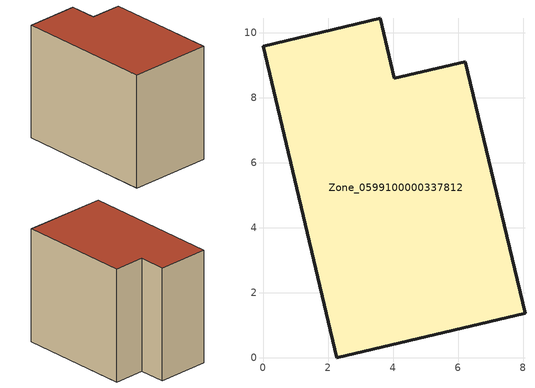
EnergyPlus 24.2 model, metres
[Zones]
Zone_0599100000337812
 floor ground (C_G): 2.27,0 0,9.58 3.61,10.44 4.04,8.6 6.22,9.11 8.06,1.37 z0
 wall outside (C_F): 2.27,0 8.06,1.37 6.22,9.11 4.04,8.6 3.61,10.44 0,9.58 2.27,0 z0:8.11
 roof outside (C_R): 0,9.58 2.27,0 8.06,1.37 6.22,9.11 4.04,8.6 3.61,10.44 z8.11
[BUILDING]
Pand.0599100000337812: North Axis=0; Terrain=City; Loads Convergence Tolerance Value=0.04; Temperature Convergence Tolerance Value=0.4; Solar Distribution=FullExterior; Maximum Number of Warmup Days=25; Minimum Number of Warmup Days=1
[Site:Location]
Rotterdam.The.Hague.AP_ZH_NLD Design_Conditions: Latitude=51.96; Longitude=4.45; Time Zone=1; Elevation=-4.5
[SITE:GROUNDTEMPERATURE:BUILDINGSURFACE]
18, 18, 18, 18, 18, 18, 18, 18, 18, 18, 18, 18
[MATERIAL] Thermal Absorptance=0.9; Solar Absorptance=0.7; Visible Absorptance=0.7
Name | Roughness | Thickness | Conductivity | Density | Specific Heat
G.TC.1975-1991 | MediumSmooth | 0.15 | 0.288461 | 540 | 1210
F.TC.1975-1991 | Rough | 0.3 | 0.230769 | 1920 | 840
R.TC.1975-1991 | MediumRough | 0.2 | 0.153846 | 1500 | 1000
[CONSTRUCTION]
C_G: G.TC.1975-1991
C_F: F.TC.1975-1991
C_R: R.TC.1975-1991
[ZONE]
Zone_0599100000337812: Type=1; Multiplier=1; Ceiling Height=Autocalculate; Volume=Autocalculate; Floor Area=autocalculate; Part of Total Floor Area=Yes
[ZONEINFILTRATION:DESIGNFLOWRATE]
Infil_Zone_0599100000337812: Zone or ZoneList or Space or SpaceList=Zone_0599100000337812; Schedule=AlwaysOn; Design Flow Rate Calculation Method=Flow/Area; Flow Rate per Floor Area=0.003; Constant Term Coefficient=1; Temperature Term Coefficient=0; Velocity Term Coefficient=0; Velocity Squared Term Coefficient=0
[HVACTEMPLATE:ZONE:IDEALLOADSAIRSYSTEM]
Zone_0599100000337812: Maximum Heating Supply Air Temperature=50; Minimum Cooling Supply Air Temperature=13; Maximum Heating Supply Air Humidity Ratio=0.0156; Minimum Cooling Supply Air Humidity Ratio=0.0077; Heating Limit=NoLimit; Cooling Limit=NoLimit; Dehumidification Control Type=ConstantSensibleHeatRatio; Cooling Sensible Heat Ratio=0.7; Dehumidification Setpoint=60; Humidification Control Type=None; Humidification Setpoint=30; Outdoor Air Method=None; Outdoor Air Flow Rate per Person=0.00944; Outdoor Air Flow Rate per Zone Floor Area=0; Outdoor Air Flow Rate per Zone=0; Demand Controlled Ventilation Type=None; Outdoor Air Economizer Type=NoEconomizer; Heat Recovery Type=None; Sensible Heat Recovery Effectiveness=0.7; Latent Heat Recovery Effectiveness=0.65
[ZONECONTROL:THERMOSTAT]
ThermostatControl_Zone_0599100000337812: Zone or ZoneList=Zone_0599100000337812; Control Type Schedule=DualSetpointControlType; Control 1=Thermostat_Zone_0599100000337812; Temperature Difference Between Cutout And Setpoint=0
[THERMOSTATSETPOINT:DUALSETPOINT]
Thermostat_Zone_0599100000337812: Heating Setpoint Temperature Schedule=HeatingSetpoint_Zone_0599100000337812; Cooling Setpoint Temperature Schedule=CoolingSetpoint_Zone_0599100000337812
[SCHEDULE:COMPACT]
HeatingSetpoint_Zone_0599100000337812: Through: 12/31, For: AllDays, Until: 24:00, 21
CoolingSetpoint_Zone_0599100000337812: Through: 12/31, For: AllDays, Until: 24:00, 24
DualSetpointControlType: Through: 12/31, For: AllDays, Until: 24:00, 4
AlwaysOn: Through: 12/31, For: AllDays, Until: 24:00, 1
